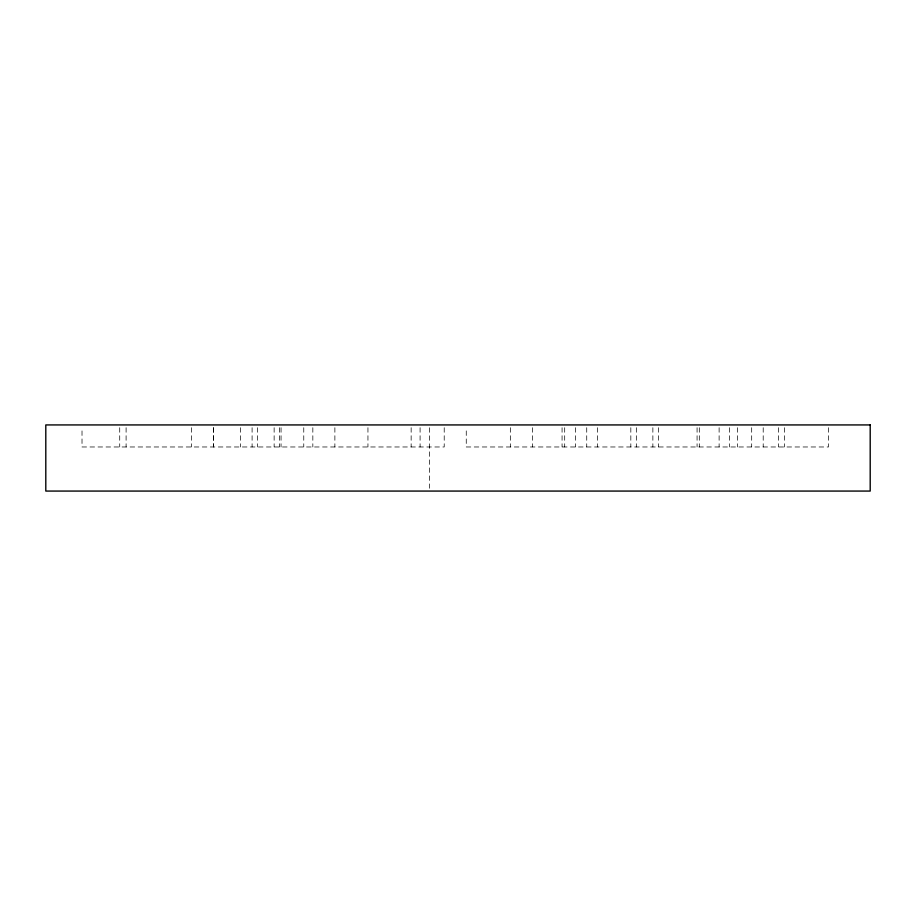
<?xml version="1.0" encoding="UTF-8"?>
<svg xmlns="http://www.w3.org/2000/svg" width="916" height="916" viewBox="0 0 916 916"><rect width="100%" height="100%" fill="white"/><g stroke="black" fill="none" stroke-linecap="round" stroke-linejoin="round"><path stroke-width="0.69" stroke-dasharray="4.58 3.44" d="M828.453 427.692L828.453 446.974L466.255 446.974L466.255 427.692M784.371 427.692L784.371 446.974M778.44 427.692L778.44 446.974M763.2 427.692L763.2 446.974M751.681 427.692L751.681 446.974M737.449 427.692L737.449 446.974M729.64 427.692L729.64 446.974M719.117 427.692L719.117 446.974M699.309 427.692L699.309 446.974M697.076 427.692L697.076 446.974M658.375 427.692L658.375 446.974M652.868 427.692L652.868 446.974M636.334 427.692L636.334 446.974M630.826 427.692L630.826 446.974M597.633 427.692L597.633 446.974M586.732 427.692L586.732 446.974M575.591 427.692L575.591 446.974M564.691 427.692L564.691 446.974M562.069 427.692L562.069 446.974M532.379 427.692L532.379 446.974M510.338 427.692L510.338 446.974M444.214 427.692L444.214 446.974L82.016 446.974L82.016 427.692M429.501 427.749L429.501 488.251M420.089 427.692L420.089 446.974M411.147 427.692L411.147 446.974M367.946 427.692L367.946 446.974M334.878 427.692L334.878 446.974M312.837 427.692L312.837 446.974M303.769 427.692L303.769 446.974M281.052 427.692L281.052 446.974M279.643 427.692L279.643 446.974M274.136 427.692L274.136 446.974M257.602 427.692L257.602 446.974M252.095 427.692L252.095 446.974M240.45 427.692L240.45 446.974M213.52 427.692L213.52 446.974M213.394 427.692L213.394 446.974M191.352 427.692L191.352 446.974M126.099 427.692L126.099 446.974M119.721 427.692L119.721 446.974"/><path stroke-width="1.37" d="M870.2 424.932L45.8 424.932L45.8 491.068L870.2 491.068L870.2 424.932"/></g></svg>
